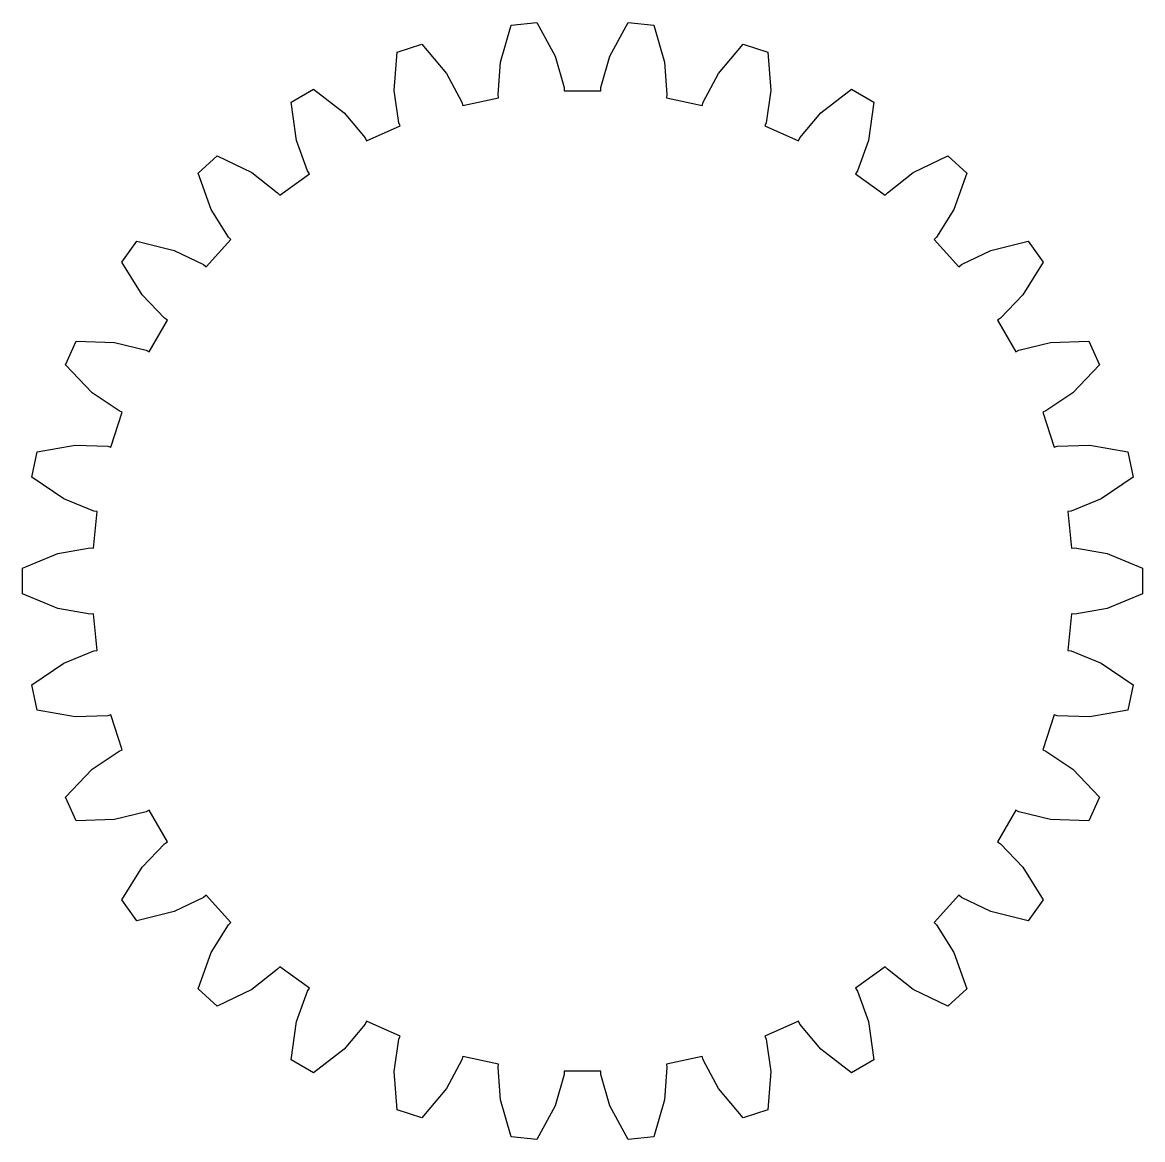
# Model space of a CAD drawing. Extents: x -8 to 8, y -8 to 7.9.
import ezdxf

# ---------------------------------------------------------------- set-up
doc = ezdxf.new("R2010")
doc.units = 0
doc.layers.add('Ebene_1', color=7, linetype='CONTINUOUS')

msp = doc.modelspace()

# ---------------------------------------------------------------- linework, layer by layer
at = {"layer": 'Ebene_1', "color": 7}
msp.add_lwpolyline([(6.980662, 0.446668), (7.028225, 0.449873), (7.485957, 0.368733), (7.993854, 0.160652), (7.993854, -0.207828), (7.485957, -0.415909), (7.028225, -0.497049), (6.980662, -0.493844), (6.92589, -1.014962), (6.97308, -1.021717), (7.403939, -1.196252), (7.857475, -1.505383), (7.780864, -1.865811), (7.240803, -1.963747), (6.776204, -1.947946), (6.730347, -1.934922), (6.568425, -2.433265), (6.613179, -2.449684), (6.998336, -2.709985), (7.377689, -3.106656), (7.227814, -3.44328), (6.679194, -3.426791), (6.228032, -3.314739), (6.185884, -3.292466), (5.92389, -3.746254), (5.964253, -3.771618), (6.286873, -4.10631), (6.575463, -4.573185), (6.358876, -4.871292), (5.825672, -4.741098), (5.407666, -4.537693), (5.371071, -4.507144), (5.020454, -4.896544), (5.054661, -4.929746), (5.300645, -5.3242), (5.48586, -5.840874), (5.212026, -6.087436), (4.717543, -5.849228), (4.350961, -5.56336), (4.321517, -5.525869), (3.897601, -5.833862), (3.924157, -5.873451), (4.082754, -6.310428), (4.1565, -6.85432), (3.837386, -7.038561), (3.403235, -6.702749), (3.1041, -6.346911), (3.083093, -6.304119), (2.604406, -6.517244), (2.622151, -6.561489), (2.68643, -7.021891), (2.645482, -7.569231), (2.295036, -7.683097), (1.940191, -7.264359), (1.721576, -6.854103), (1.709925, -6.807878), (1.197387, -6.916822), (1.205545, -6.963789), (1.172696, -7.427495), (1.018845, -7.95436), (0.652384, -7.992877), (0.392353, -7.509512), (0.263812, -7.062769), (0.262027, -7.015132), (-0.261962, -7.015132), (-0.263747, -7.062769), (-0.392288, -7.509512), (-0.652319, -7.992877), (-1.01878, -7.95436), (-1.172631, -7.427495), (-1.20548, -6.963789), (-1.197322, -6.916822), (-1.70986, -6.807878), (-1.721511, -6.854103), (-1.940126, -7.264359), (-2.294971, -7.683097), (-2.645417, -7.569231), (-2.686365, -7.021891), (-2.622086, -6.561489), (-2.604341, -6.517244), (-3.083028, -6.304119), (-3.104035, -6.346911), (-3.40317, -6.702749), (-3.837321, -7.038561), (-4.156435, -6.85432), (-4.082689, -6.310428), (-3.924092, -5.873451), (-3.897536, -5.833862), (-4.321452, -5.525869), (-4.350896, -5.56336), (-4.717478, -5.849228), (-5.211961, -6.087436), (-5.485795, -5.840874), (-5.30058, -5.3242), (-5.054596, -4.929746), (-5.020389, -4.896544), (-5.371006, -4.507144), (-5.407601, -4.537693), (-5.825607, -4.741098), (-6.358811, -4.871292), (-6.575398, -4.573185), (-6.286808, -4.10631), (-5.964187, -3.771618), (-5.923825, -3.746254), (-6.185819, -3.292466), (-6.227967, -3.314739), (-6.679129, -3.426791), (-7.227749, -3.44328), (-7.377624, -3.106656), (-6.998271, -2.709985), (-6.613114, -2.449684), (-6.56836, -2.433265), (-6.730282, -1.934922), (-6.776139, -1.947946), (-7.240738, -1.963747), (-7.780799, -1.865811), (-7.85741, -1.505383), (-7.403874, -1.196252), (-6.973015, -1.021717), (-6.925825, -1.014962), (-6.980597, -0.493844), (-7.02816, -0.497049), (-7.485892, -0.415909), (-7.993789, -0.207828), (-7.993789, 0.160652), (-7.485892, 0.368733), (-7.02816, 0.449873), (-6.980597, 0.446668), (-6.925825, 0.967786), (-6.973015, 0.974541), (-7.403874, 1.149076), (-7.85741, 1.458207), (-7.780799, 1.818635), (-7.240738, 1.916571), (-6.776139, 1.90077), (-6.730282, 1.887746), (-6.56836, 2.386089), (-6.613114, 2.402508), (-6.998271, 2.662809), (-7.377624, 3.05948), (-7.227749, 3.396104), (-6.679129, 3.379615), (-6.227967, 3.267563), (-6.185819, 3.24529), (-5.923825, 3.699078), (-5.964187, 3.724442), (-6.286808, 4.059134), (-6.575398, 4.526009), (-6.358811, 4.824116), (-5.825607, 4.693922), (-5.407601, 4.490517), (-5.371006, 4.459968), (-5.020389, 4.849368), (-5.054596, 4.88257), (-5.30058, 5.277024), (-5.485795, 5.793698), (-5.211961, 6.04026), (-4.717478, 5.802052), (-4.350896, 5.516184), (-4.321452, 5.478693), (-3.897536, 5.786686), (-3.924092, 5.826275), (-4.082689, 6.263252), (-4.156435, 6.807144), (-3.837321, 6.991385), (-3.40317, 6.655573), (-3.104035, 6.299735), (-3.083028, 6.256943), (-2.604341, 6.470068), (-2.622086, 6.514313), (-2.686365, 6.974715), (-2.645417, 7.522055), (-2.294971, 7.635921), (-1.940126, 7.217183), (-1.721511, 6.806927), (-1.70986, 6.760702), (-1.197322, 6.869646), (-1.20548, 6.916613), (-1.172631, 7.380319), (-1.01878, 7.907184), (-0.652319, 7.945701), (-0.392288, 7.462336), (-0.263747, 7.015593), (-0.261962, 6.967956), (0.262027, 6.967956), (0.263812, 7.015593), (0.392353, 7.462336), (0.652384, 7.945701), (1.018845, 7.907184), (1.172696, 7.380319), (1.205545, 6.916613), (1.197387, 6.869646), (1.709925, 6.760702), (1.721576, 6.806927), (1.940191, 7.217183), (2.295036, 7.635921), (2.645482, 7.522055), (2.68643, 6.974715), (2.622151, 6.514313), (2.604406, 6.470068), (3.083093, 6.256943), (3.1041, 6.299735), (3.403235, 6.655573), (3.837386, 6.991385), (4.1565, 6.807144), (4.082754, 6.263252), (3.924157, 5.826275), (3.897601, 5.786686), (4.321517, 5.478693), (4.350961, 5.516184), (4.717543, 5.802052), (5.212026, 6.04026), (5.48586, 5.793698), (5.300645, 5.277024), (5.054661, 4.88257), (5.020454, 4.849368), (5.371071, 4.459968), (5.407666, 4.490517), (5.825672, 4.693922), (6.358876, 4.824116), (6.575463, 4.526009), (6.286873, 4.059134), (5.964253, 3.724442), (5.92389, 3.699078), (6.185884, 3.24529), (6.228032, 3.267563), (6.679194, 3.379615), (7.227814, 3.396104), (7.377689, 3.05948), (6.998336, 2.662809), (6.613179, 2.402508), (6.568425, 2.386089), (6.730347, 1.887746), (6.776204, 1.90077), (7.240803, 1.916571), (7.780864, 1.818635), (7.857475, 1.458207), (7.403939, 1.149076), (6.97308, 0.974541), (6.92589, 0.967786), (6.980662, 0.446668)], close=True, dxfattribs=at)

doc.saveas('drawing.dxf')
